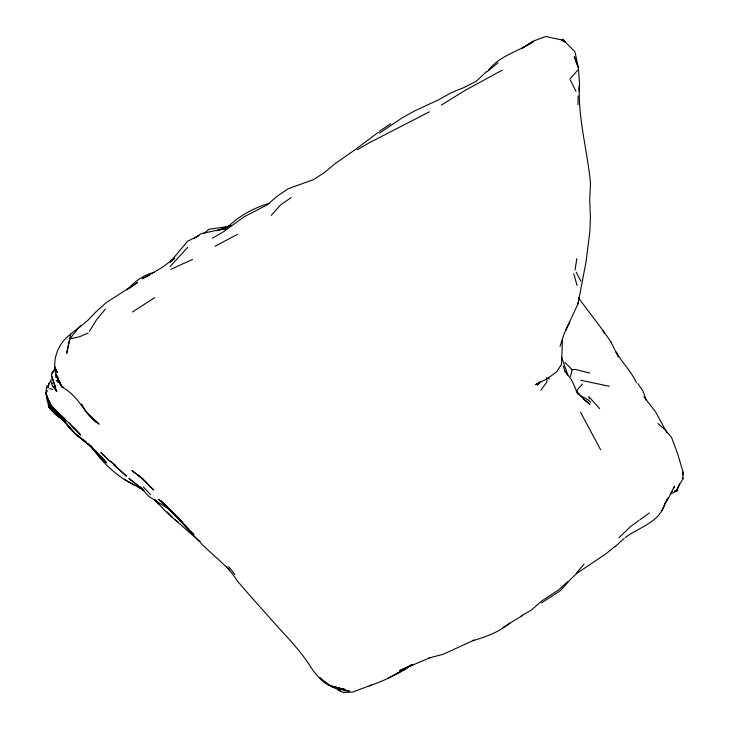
<?xml version="1.0" encoding="UTF-8"?>
<svg xmlns="http://www.w3.org/2000/svg" width="729" height="729" viewBox="0 0 729 729"><rect width="100%" height="100%" fill="white"/><g stroke="black" fill="none" stroke-linecap="round" stroke-linejoin="round"><path stroke-width="1.09" d="M658.041 423.567L665.504 430.174L671.555 437.427L677.906 454.577L683.018 472.046L682.991 478.78L676.476 489.815L677.031 490.854L670.151 494.089M578.042 104.666L578.088 95.936M562.533 338.538L561.494 364.227L556.482 372.072L546.604 379.08L535.669 384.63L537.364 383.19M579.191 91.59L579.528 83.999L578.416 67.843L574.379 56.762L578.416 67.843L574.953 51.823L562.706 39.32L561.339 39.885L545.784 36.45L532.781 41.298L522.064 48.196M579.181 89.439L579.528 83.999C577.578 117.679 587.483 150.384 590.536 183.653L589.706 198.689L590.417 217.971L589.816 232.022L585.925 262.449L577.942 304.011L565.321 330.875M62.056 418.236L53.035 408.96L48.597 402.8L47.194 400.312L47.54 396.066M682.745 474.998L683.018 472.046M575.026 269.967L576.839 258.649M47.212 385.486C42.145 400.203 54.748 412.96 65.109 421.499L63.587 419.868M49.043 383.254L48.114 387.874L48.597 384.593L51.631 378.971M577.942 304.011L579.254 297.514M81.22 325.426L70.649 334.164L66.621 353.574L69.92 338.848L79.725 336.68L88.145 333.025M570.543 376.492L572.119 369.703L564.966 362.486M55.577 377.203L56.397 374.032M560.036 346.448L564.164 333.7L569.914 321.936M677.031 490.854L674.844 490.899L677.031 490.854L679.528 483.628M52.37 383.755L51.349 381.887L52.306 385.586L55.659 387.974L51.294 374.788L55.085 368.427M47.103 390.425L45.982 393.068C49.308 412.186 70.084 420.442 80.709 435.095L72.709 427.467L68.973 422.774M664.884 503.356C660.119 522.301 639.151 527.094 625.309 537.519M46.957 391.063L45.982 393.068L49.144 403.356L59.249 414.008L51.467 406.272L46.993 396.622L51.467 406.272L65.218 419.184M661.75 510.801L668.01 498.171L666.816 499.948M89.476 331.148L96.465 319.894L105.423 309.023M673.259 488.138L674.553 486.289L668.311 498.49L665.185 502.791M540.854 390.261L547.087 381.714L546.358 377.64M70.203 338.329L77.994 328.542L87.371 320.806L95.955 311.866L106.379 302.508L137.644 282.442L129.315 288.338M55.194 368.847L51.996 372.956L53.417 371.316M576.274 573.258L584.066 564.091M576.466 390.99L582.362 384.065M170.158 266.468L187.708 247.322M271.306 215.374L280.364 205.077L291.226 197.559M173.575 259.387L174.714 258.084M569.841 79.078L578.088 69.82M539.952 381.987L537.227 385.012L540.362 381.723M70.649 334.164C53.837 346.457 49.171 370.423 62.229 387.208C77.547 395.063 83.653 411.931 96.583 422.583L85.348 411.001L81.639 403.975M618.921 537.792L630.375 526.657L638.877 520.533M127.037 289.96C134.446 281.822 143.485 274.605 154.521 272.464M488.53 70.084C499.921 55.386 518.848 51.422 533.655 41.407L522.128 48.205M170.212 262.394L174.231 258.421M171.105 261.702L172.755 260.162M486.553 71.615L476.146 81.347L463.762 87.617L450.996 92.847L439.058 99.6L413.908 111.273L401.998 117.97L379.381 133.188M615.176 546.613L624.106 538.494M225.234 229.471C237.344 216.969 252.617 208.166 269.302 203.327M567.864 581.678L558.696 589.807L541.984 600.833L530.912 610.401L521.153 615.923M203.801 233.69L208.849 229.289L228.45 226.455M486.936 71.87L498.016 62.822M614.738 546.613L605.799 553.922L576.894 573.304L570.57 579.282L560.382 590.672L541.592 602.847M670.899 492.376L672.439 491.146M378.387 132.231L355.889 149.181L335.012 163.743L324.687 172.39L313.588 179.607L288.256 188.702L277.385 196.028L267.415 204.731L244.27 216.704L223.384 231.822L212.276 238.246M509.881 623.14C499.137 631.952 485.997 636.946 472.756 640.673L474.014 640.171L442.995 654.35L428.452 658.096M639.889 519.841L649.348 512.952M409.58 666.069C397.287 674.626 383.408 680.977 369.293 685.889L371.271 685.105L352.745 692.04L343.395 692.55L337.554 689.716M430.119 657.686L399.692 670.562L412.541 664.547L404.139 669.823L412.049 664.347M193.714 238.738L201.231 233.608L226.5 228.305L216.832 230.792L229.425 225.808M404.139 669.823L406.235 668.393L394.088 675.218M154.885 297.569L132.377 312.021M379.463 131.266L390.644 123.739M522.474 615.558L502.964 627.45M196.201 237.226L198.862 235.513L187.544 241.308L170.805 261.31L172.709 259.606L161.41 267.971L142.173 278.779L149.345 275.453M441.419 105.049L465.175 90.341L502.153 70.221M406.235 668.393L387.664 678.426M357.301 149.682L369.029 142.92L429.345 111.838M215.028 246.265L237.49 234.346M192.574 259.406L170.832 269.356M226.017 227.193L231.038 225.352M343.395 692.55L345.327 692.085M572.119 369.703L575.19 369.421L589.67 373.011M580.685 380.256L609.234 386.242M200.666 542.905C212.75 555.671 227.885 565.485 237.217 580.813C249.336 595.101 261.939 608.934 274.323 623.022C286.215 636.144 298.608 648.892 308.604 663.59C316.158 676.594 328.086 689.306 344.307 689.37L345.236 689.543L335.659 687.165M332.397 687.101L344.307 689.37M335.54 688.167L349.437 691.229L335.431 688.112L340.489 691.101M49.59 388.557L52.834 389.423M330.337 685.843L335.331 688.076M90.405 445.446C101.613 461.822 116.066 476.128 134.054 484.922L143.012 489.833M579.437 395.054L587.109 399.31L590.554 402.162M124.258 479.263L134.027 484.913M143.239 489.915L138.802 487.273L143.139 489.861M171.88 510.993L148.789 496.403L141.827 488.758L144.05 490.626M139.731 486.58L141.435 487.665M138.173 485.578L128.915 478.424L142.848 489.815M200.539 542.057L173.128 518.201L167.16 511.886M86.268 441.847L74.905 433.445L68.234 426.474L61.929 418.045L55.185 410.81L74.905 433.445L50.656 406.135L49.836 404.477L55.987 413.206L54.201 411.73L49.836 404.477M47.768 400.658L48.57 406.736L50.875 409.488L50.283 405.187M64.371 420.742L55.358 414.382L48.57 406.736L56.844 415.22L64.817 421.207L56.844 415.22L50.082 408.933M108.667 460.245L100.994 452.6L108.667 460.245L115.72 465.603L109.751 460.637M56.844 415.22L65.537 421.927M170.121 509.562L168.308 508.204L170.759 510.309M63.286 387.217L60.799 385.34L56.762 375.417L58.129 378.369M143.276 479.409L132.067 470.633L143.276 479.409L153.619 489.943L138.647 475.162L147.094 483.309M175.224 519.777L177.903 521.855M583.236 398.945L589.925 404.431L581.769 397.278L576.511 390.853M61.236 417.553L54.201 411.73L49.936 403.757M105.495 457.092L107.199 458.505M167.652 507.102L158.612 499.438L172.035 511.676M172.536 517.563L165.082 510.819L154.612 499.584M229.48 569.914L226.692 566.743M175.078 514.683L182.341 522.274M99.9 456.163C90.742 444.745 77.721 437.491 68.234 426.474L76.882 435.368L92.501 447.679L89.312 444.763L96.283 452.545L104.247 459.717L94.925 450.659L101.349 457.821L88.382 443.624M101.413 457.657L106.68 462.869L97.64 453.93L104.311 461.575L95.463 450.54M172.782 512.441L160.416 500.404L179.653 519.194L177.548 516.87M174.304 513.954L188.392 529.044M154.657 499.848L159.095 504.286M90.824 446.121L95.654 451.442M96.975 453.165L91.325 446.85M190.752 531.459L193.887 534.685L184.437 524.689M199.473 541.683L166.558 506.455L186.834 527.195L171.771 511.485L181.339 521.253L171.771 511.485L179.653 519.194L176.801 516.132M56.242 380.383L58.138 382.379L57.627 377.175M143.331 486.963L150.611 494.69M323.685 681.396L325.125 682.936L320.031 677.56M155.395 500.076L159.095 504.058M599.648 408.614L588.822 396.676L589.232 398.954M644.008 396.922L655.553 411.821L667.09 433.008M563.28 366.004L565.021 371.407L571.445 379.681L578.097 394.28L576.165 390.926M228.678 566.624L234.774 574.461M565.021 371.407L567.882 375.153L561.521 356.946M52.306 385.586L56.807 391.464L55.167 388.593M618.274 356.964L610.948 341.983C600.714 326.729 589.15 312.477 578.443 297.769M637.757 383.408L643.033 391.154L646.085 399.957M610.948 341.983L611.412 342.666M47.194 400.312L53.035 408.96L50.656 406.135L49.718 403.119M682.472 477.951L682.991 478.78L682.526 477.896M548.208 377.276L549.301 379.162M55.431 389.35L56.452 391.209L55.759 389.195M600.605 449.729L580.585 412.313M576.165 272.172L580.794 281.093M616.843 353.228L616.233 352.043C622.092 362.714 631.369 371.425 636.353 382.607M570.324 80.008L575.956 91.353M603.038 330.592L604.432 333.426M59.04 380.338L62.229 387.208L60.799 385.34L59.969 382.023M51.294 374.788L55.659 387.974M573.814 273.758L577.022 285.449M49.608 403.72L50.875 409.488M340.279 688.586L328.168 684.959L340.279 688.586M565.194 42.045L561.339 39.885L563.544 41.198L562.706 39.32L565.194 42.045M330 685.615L319.739 678.143L330 685.615M118.198 468.474L113.414 464.446L126.436 476.155L118.198 468.474M98.962 424.05L88.282 414.19L98.962 424.05M57.263 372.61L54.502 366.441L57.263 372.61"/></g></svg>
